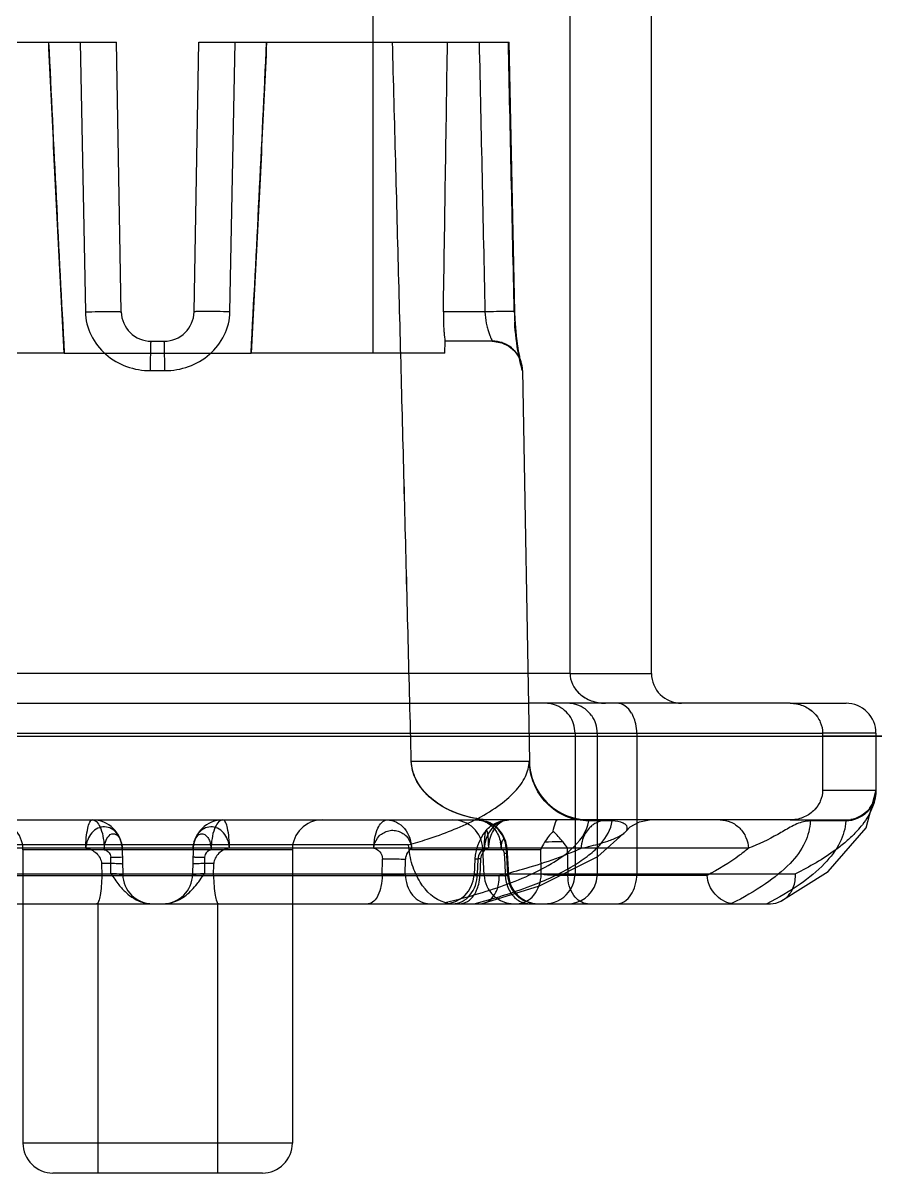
# Model space of a CAD drawing. Header units: millimetres. Extents: x 25970 to 27273, y -22508 to -21586.
# Drawn here: x 26597.31 to 26611.85, y -22226.59 to -22206.98 of the extents above; entities that cross this region are included whole.
import ezdxf

# ---------------------------------------------------------------- set-up
doc = ezdxf.new("R2010")
doc.units = ezdxf.units.MM
doc.header["$LTSCALE"] = 8
doc.layers.add('Cav-cor', color=30, linetype='Continuous')
doc.layers.add('dim', color=3, linetype='Continuous', lineweight=15)

# ---------------------------------------------------------------- blocks, each defined once
blk = doc.blocks.new('20160901.193409')
at = {"layer": 'Cav-cor', "color": 241}
for p, q in [((-26.423, 4.029), (-26.423, 16.338)), ((-26.423, 4.029), (-26.423, 16.338)), ((-29.778, 14.79), (-29.778, 16.247)), ((-25.035, 4.029), (-25.035, 16.245)), ((-37.452, 14.79), (-35.307, 14.79)), ((-37.452, 14.79), (-35.307, 14.79)), ((-35.307, 14.79), (-34.151, 14.79)), ((-34.771, 14.79), (-34.682, 10.191)), ((-34.071, 10.191), (-34.151, 14.79)), ((-32.829, 10.191), (-32.749, 14.79)), ((-32.749, 14.79), (-31.593, 14.79)), ((-32.218, 10.191), (-32.129, 14.79)), ((-31.593, 14.79), (-29.448, 14.79)), ((-31.593, 14.79), (-27.462, 14.79)), ((-29.778, 9.486), (-29.778, 14.79)), ((-27.363, 10.193), (-27.462, 14.79)), ((-27.873, 10.191), (-28.581, 10.191)), ((-27.373, 10.191), (-27.363, 10.193)), ((-27.359, 10.085), (-27.36, 10.102)), ((-27.352, 9.951), (-27.359, 10.085)), ((-33.561, 9.69), (-33.339, 9.69)), ((-28.554, 9.486), (-28.55, 9.69)), ((-27.742, 9.69), (-28.552, 9.69)), ((-35.042, 9.486), (-38.346, 9.486)), ((-35.042, 9.486), (-31.858, 9.486)), ((-35.042, 9.486), (-31.858, 9.486)), ((-28.554, 9.486), (-31.858, 9.486)), ((-27.281, 9.431), (-27.296, 9.51)), ((-27.271, 9.383), (-27.283, 9.442)), ((-27.264, 9.352), (-27.273, 9.39)), ((-27.261, 9.342), (-27.265, 9.355)), ((-27.262, 9.346), (-27.261, 9.342)), ((-27.262, 9.343), (-27.261, 9.342)), ((-33.571, 9.189), (-33.329, 9.189)), ((-27.232, 9.189), (-27.233, 9.189)), ((-27.232, 9.189), (-27.116, 2.532)), ((-27.142, 4.029), (-39.758, 4.029)), ((-26.423, 4.029), (-27.142, 4.029)), ((-26.423, 4.029), (-25.035, 4.029)), ((-39.767, 3.519), (-27.133, 3.519)), ((-22.672, 3.519), (-27.133, 3.519)), ((-22.672, 3.519), (-25.82, 3.519)), ((-22.672, 3.519), (-21.72, 3.519)), ((-39.777, 2.958), (-27.123, 2.958)), ((-39.776, 3.009), (-27.124, 3.009)), ((-27.124, 3.009), (-22.119, 3.009)), ((-27.123, 2.958), (-4.07, 2.958)), ((-26.337, 3.009), (-26.337, 1.53)), ((-25.958, 3.009), (-25.958, 1.53)), ((-25.286, 3.009), (-25.286, 1.53)), ((-22.119, 3.009), (-22.119, 2.958)), ((-22.119, 3.009), (-22.119, 2.04)), ((-21.21, 3.009), (-22.119, 3.009)), ((-4.07, 2.958), (-22.119, 2.958)), ((-22.119, 2.958), (-22.119, 2.04)), ((-22.119, 2.958), (-4.07, 2.958)), ((-21.21, 3.009), (-21.21, 2.04)), ((-29.136, 2.532), (-27.116, 2.532)), ((-22.121, 2.04), (-21.21, 2.04)), ((-21.21, 2.04), (-21.211, 2.022)), ((-38.889, 1.53), (-28.011, 1.53)), ((-27.737, 1.53), (-27.765, 1.53)), ((-22.672, 1.53), (-27.737, 1.53)), ((-22.672, 1.53), (-27.737, 1.53)), ((-26.337, 1.53), (-26.337, 0.612)), ((-25.703, 1.513), (-26.103, 1.513)), ((-25.958, 1.53), (-25.958, 0.612)), ((-25.703, 1.53), (-25.703, 1.513)), ((-25.286, 1.53), (-25.286, 0.612)), ((-22.672, 1.53), (-21.72, 1.53)), ((-22.331, 1.53), (-22.331, 1.513)), ((-21.722, 1.513), (-22.331, 1.513)), ((-27.852, 1.351), (-27.852, 1.352)), ((-25.469, 1.336), (-25.468, 1.337)), ((-23.383, 1.047), (-43.517, 1.047)), ((-29.176, 1.104), (-37.725, 1.104)), ((-35.745, 1.02), (-35.745, -3.978)), ((-31.155, 1.02), (-35.745, 1.02)), ((-34.053, 1.029), (-34.046, 0.603)), ((-32.847, 1.029), (-32.854, 0.603)), ((-31.155, 1.02), (-31.155, -3.978)), ((-29.122, 1.029), (-26.922, 1.029)), ((-27.887, 0.585), (-27.911, 1.047)), ((-27.52, 1.158), (-27.52, 1.158)), ((-27.511, 1.047), (-27.505, 1.047)), ((-27.511, 1.047), (-27.488, 0.585)), ((-26.915, 0.603), (-26.922, 1.029)), ((-26.471, 1.047), (-26.458, 0.585)), ((-34.407, 0.785), (-34.403, 0.585)), ((-34.246, 0.612), (-34.25, 0.895)), ((-32.692, 0.895), (-32.65, 0.895)), ((-32.65, 0.895), (-32.654, 0.612)), ((-32.497, 0.585), (-32.493, 0.785)), ((-29.624, 0.585), (-29.62, 0.87)), ((-29.23, 0.603), (-29.226, 0.859)), ((-28.047, 0.869), (-28.059, 0.59)), ((-28.041, 0.93), (-28.047, 0.867)), ((-27.992, 0.859), (-28.003, 0.603)), ((-27.947, 0.87), (-27.959, 0.585)), ((-27.545, 0.959), (-27.536, 0.781)), ((-27.493, 0.97), (-27.474, 0.585)), ((-27.49, 0.968), (-27.49, 0.969)), ((-27.471, 0.587), (-27.49, 0.968)), ((-44.318, 0.612), (-22.582, 0.612)), ((-26.915, 0.603), (-29.23, 0.603)), ((-27.536, 0.781), (-27.528, 0.603)), ((-39.412, 0.585), (-27.488, 0.585)), ((-27.488, 0.585), (-27.474, 0.585)), ((-27.474, 0.585), (-27.471, 0.587)), ((-24.089, 0.585), (-26.458, 0.585)), ((-43.893, 0.102), (-23.007, 0.102)), ((-34.47, 0.102), (-34.47, -4.488)), ((-32.43, 0.102), (-32.43, -4.488)), ((-27.958, 0.102), (-27.895, 0.11)), ((-31.155, -3.978), (-35.745, -3.978)), ((-31.665, -4.488), (-35.235, -4.488))]:
    blk.add_line(p, q, dxfattribs=at)
for points in [[(-27.349, 9.918), (-27.359, 10.064), (-27.363, 10.193)], [(-27.294, 9.496), (-27.311, 9.595), (-27.325, 9.697), (-27.339, 9.816), (-27.352, 9.951)], [(-27.308, 9.576), (-27.322, 9.673), (-27.336, 9.787), (-27.349, 9.918)], [(-27.743, 9.69), (-27.594, 9.668), (-27.472, 9.612), (-27.374, 9.532), (-27.305, 9.439), (-27.269, 9.365), (-27.262, 9.346)], [(-27.743, 9.69), (-27.587, 9.665), (-27.464, 9.607), (-27.367, 9.524), (-27.299, 9.43), (-27.267, 9.359), (-27.262, 9.343)], [(-22.829, 0.144), (-22.023, 0.65), (-21.377, 1.394), (-21.211, 2.022)], [(-25.468, 1.337), (-25.396, 1.411), (-25.242, 1.5), (-25.069, 1.53)], [(-27.939, 1.224), (-27.973, 1.158), (-28.001, 1.088)], [(-27.853, 1.351), (-27.901, 1.287), (-27.939, 1.224)], [(-27.895, 0.11), (-26.943, 0.409), (-25.948, 0.905), (-25.469, 1.336)], [(-28.001, 1.088), (-28.025, 1.012), (-28.041, 0.93)], [(-27.49, 0.969), (-27.496, 1.041), (-27.513, 1.132), (-27.521, 1.16)]]:
    blk.add_lwpolyline(points, dxfattribs=at)
for centre, radius, start, end in [((746.791, 51.256), 782.948, 182.669525, 183.058155), ((-813.691, 51.256), 782.948, 356.941845, 357.330475), ((-33.561, 10.2), 0.51, 181, 270), ((-33.339, 10.2), 0.51, 270, 359), ((-22.747, 10.292), 4.627, 181.2454, 183.4517), ((-27.744, 9.177), 0.513, 72.2598, 89.9369), ((-27.743, 9.18), 0.51, 1.0007, 89.9885), ((-27.742, 9.18), 0.51, 18.8048, 90.0016), ((-27.743, 9.181), 0.509, 63.4031, 72.2018), ((-27.744, 9.18), 0.511, 58.0871, 63.4046), ((-27.744, 9.18), 0.511, 27.1302, 32.9114), ((-27.743, 9.18), 0.51, 19.3806, 27.1315), ((-27.747, 9.179), 0.514, 1.065, 19.3179), ((-27.742, 9.18), 0.51, 1, 18.8048), ((-24.525, 4.029), 0.51, 180, 270), ((-26.846, 3.009), 0.51, 71.9998, 89.9326), ((-26.466, 3.009), 0.51, 71.9996, 89.9326), ((-25.825, 3.079), 0.527, 25.8265, 30.8912), ((-21.72, 3.009), 0.51, 0, 90.0001), ((-26.85, 3.008), 0.513, 17.9699, 35.8535), ((-26.853, 3.008), 0.515, 0.0629, 17.8698), ((-26.47, 3.008), 0.513, 17.9698, 35.8533), ((-26.473, 3.008), 0.515, 0.0629, 17.8696), ((-26.091, 2.554), 1.027, 181.2022, 215.1379), ((-26.096, 2.55), 1.02, 181, 215.1346), ((-26.097, 2.549), 1.019, 215.1209, 270.0066), ((-21.72, 2.04), 0.51, 321.5363, 0), ((-21.72, 2.04), 0.51, 314.4572, 321.3752), ((-36.255, 1.02), 0.51, 0, 90), ((-34.563, 1.02), 0.51, 1, 90), ((-32.337, 1.02), 0.51, 90, 179), ((-30.645, 1.02), 0.51, 90, 180), ((-28.014, 1.009), 0.521, 67.4753, 74.743), ((-28.009, 1.021), 0.509, 60.5748, 67.4824), ((-21.72, 2.041), 0.511, 270.0087, 279.5418), ((-22.761, 2.466), 1.665, 317.9979, 322.376), ((-25.975, 0.596), 1.043, 134.7357, 148.0076), ((-27.778, 0.218), 1.548, 37.3222, 46.3272), ((-25.662, 1.02), 0.574, 161.9984, 177.3739), ((-28.211, 1.02), 0.618, 0.8219, 12.0044), ((-27.991, -2.092), 2.962, 89.143, 89.8664), ((-34.856, -18.012), 18.634, 87.9189, 88.1232), ((-33.536, 0.612), 0.51, 181, 270.0016), ((-33.364, 0.612), 0.51, 270, 359), ((-28.569, 0.612), 0.51, 270.1024, 357.5186), ((-26.853, 0.613), 0.515, 342.1302, 359.9371), ((-26.473, 0.613), 0.515, 342.1305, 359.9371), ((-26.962, 0.612), 0.51, 182.7833, 269.8012), ((-26.847, 0.611), 0.509, 288.1205, 342.098), ((-26.466, 0.61), 0.508, 270.0644, 342.1437), ((-26.846, 0.612), 0.51, 270.0674, 288.0002), ((-35.235, -3.978), 0.51, 180, 270.0001), ((-31.665, -3.978), 0.51, 269.9999, 0)]:
    blk.add_arc(centre, radius, start, end, dxfattribs=at)
for points in [[(-35.042, 9.486), (-35.073, 10.07), (-35.134, 11.241), (-35.223, 13.009), (-35.279, 14.195), (-35.307, 14.79)], [(-31.593, 14.79), (-31.621, 14.195), (-31.677, 13.009), (-31.766, 11.241), (-31.827, 10.07), (-31.858, 9.486)], [(-29.128, 2.532), (-29.163, 3.904), (-29.233, 6.641), (-29.34, 10.727), (-29.412, 13.438), (-29.448, 14.79)], [(-28.581, 10.191), (-28.558, 11.724), (-28.534, 13.257), (-28.511, 14.79)], [(-27.972, 14.79), (-27.939, 13.257), (-27.906, 11.724), (-27.873, 10.191)], [(-27.373, 10.191), (-27.407, 11.724), (-27.44, 13.257), (-27.474, 14.79)], [(-27.373, 10.191), (-27.372, 10.132), (-27.37, 10.072), (-27.366, 10.013)], [(-27.315, 9.457), (-27.355, 9.519), (-27.411, 9.574), (-27.474, 9.613)], [(-26.423, 4.029), (-26.423, 3.964), (-26.396, 3.842), (-26.272, 3.672), (-26.067, 3.55), (-25.908, 3.519), (-25.82, 3.519)], [(-26.434, 3.309), (-26.496, 3.394), (-26.589, 3.462), (-26.688, 3.494)], [(-26.055, 3.309), (-26.116, 3.394), (-26.209, 3.462), (-26.309, 3.494)], [(-22.672, 3.519), (-22.594, 3.519), (-22.451, 3.491), (-22.263, 3.373), (-22.146, 3.2), (-22.119, 3.076), (-22.119, 3.009)], [(-25.286, 3.009), (-25.286, 3.062), (-25.291, 3.115), (-25.303, 3.167)], [(-27.737, 1.53), (-27.892, 1.53), (-28.183, 1.571), (-28.573, 1.728), (-28.868, 1.946), (-29.071, 2.22), (-29.125, 2.424), (-29.128, 2.532)], [(-22.119, 2.04), (-22.119, 1.973), (-22.146, 1.849), (-22.263, 1.676), (-22.452, 1.558), (-22.594, 1.53), (-22.672, 1.53)], [(-21.21, 2.04), (-21.212, 1.979), (-21.22, 1.918), (-21.235, 1.858)], [(-21.363, 1.676), (-21.436, 1.605), (-21.535, 1.554), (-21.636, 1.537)], [(-27.877, 1.512), (-27.92, 1.524), (-27.966, 1.53), (-28.011, 1.53)], [(-28.011, 1.53), (-27.958, 1.53), (-27.903, 1.517), (-27.856, 1.493)], [(-27.856, 1.493), (-27.82, 1.476), (-27.787, 1.453), (-27.758, 1.426)], [(-27.853, 1.351), (-27.808, 1.403), (-27.752, 1.447), (-27.691, 1.477)], [(-27.575, 1.285), (-27.62, 1.358), (-27.685, 1.422), (-27.759, 1.464)], [(-27.691, 1.477), (-27.621, 1.511), (-27.542, 1.53), (-27.465, 1.53)], [(-29.216, 1.257), (-29.158, 1.198), (-29.125, 1.111), (-29.122, 1.029)], [(-27.793, 1.198), (-27.806, 1.149), (-27.813, 1.098), (-27.815, 1.047)], [(-27.52, 1.157), (-27.533, 1.202), (-27.551, 1.245), (-27.575, 1.285)], [(-27.531, 1.188), (-27.526, 1.179), (-27.523, 1.168), (-27.52, 1.158)], [(-25.479, 1.325), (-25.475, 1.329), (-25.472, 1.332), (-25.469, 1.336)], [(-34.066, 1.133), (-34.058, 1.099), (-34.054, 1.064), (-34.053, 1.029)], [(-32.553, 1.125), (-32.545, 1.09), (-32.541, 1.055), (-32.539, 1.02)], [(-27.887, 1.007), (-27.91, 0.983), (-27.927, 0.952), (-27.937, 0.92)], [(-27.562, 1.008), (-27.552, 0.994), (-27.546, 0.976), (-27.545, 0.959)], [(-26.859, 1.149), (-26.883, 1.11), (-26.905, 1.07), (-26.922, 1.029)], [(-26.547, 1.156), (-26.52, 1.121), (-26.494, 1.084), (-26.471, 1.047)], [(-27.937, 0.92), (-27.943, 0.904), (-27.946, 0.887), (-27.947, 0.87)], [(-34.246, 0.612), (-34.203, 0.549), (-34.159, 0.486), (-34.112, 0.426)], [(-32.725, 0.51), (-32.701, 0.544), (-32.677, 0.578), (-32.654, 0.612)], [(-34.112, 0.426), (-34.074, 0.379), (-34.034, 0.334), (-33.989, 0.292)], [(-32.778, 0.439), (-32.76, 0.462), (-32.742, 0.486), (-32.725, 0.51)], [(-28.002, 0.585), (-27.987, 0.585), (-27.973, 0.585), (-27.959, 0.585)], [(-27.98, 0.434), (-27.968, 0.484), (-27.961, 0.534), (-27.959, 0.585)], [(-27.641, 0.435), (-27.632, 0.484), (-27.628, 0.535), (-27.629, 0.585)], [(-33.989, 0.292), (-33.906, 0.215), (-33.805, 0.151), (-33.695, 0.122)], [(-33.695, 0.122), (-33.648, 0.109), (-33.598, 0.102), (-33.549, 0.102)], [(-33.351, 0.102), (-33.301, 0.102), (-33.252, 0.109), (-33.204, 0.122)], [(-27.238, 0.126), (-27.197, 0.111), (-27.153, 0.102), (-27.11, 0.102)], [(-23.669, 0.106), (-23.648, 0.103), (-23.627, 0.102), (-23.606, 0.102)], [(-23.008, 0.102), (-22.947, 0.102), (-22.884, 0.117), (-22.829, 0.144)]]:
    blk.add_open_spline(points, degree=3, dxfattribs=at)
for points, knots in [([(-35.042, 9.486), (-35.073, 10.071), (-35.135, 11.246), (-35.223, 13.014), (-35.279, 14.197), (-35.307, 14.79)], [0, 0, 0, 0, 0.331226, 0.664576, 1, 1, 1, 1]), ([(-31.593, 14.79), (-31.621, 14.197), (-31.677, 13.014), (-31.765, 11.246), (-31.827, 10.072), (-31.858, 9.486)], [0, 0, 0, 0, 0.335418, 0.668767, 1, 1, 1, 1]), ([(-29.128, 2.532), (-29.163, 3.901), (-29.233, 6.631), (-29.34, 10.717), (-29.412, 13.435), (-29.448, 14.79)], [0, 0, 0, 0, 0.334938, 0.668276, 1, 1, 1, 1]), ([(-34.682, 10.191), (-34.607, 10.193), (-34.498, 10.195), (-34.356, 10.196), (-34.263, 10.196), (-34.186, 10.196), (-34.132, 10.195), (-34.101, 10.194), (-34.084, 10.194), (-34.077, 10.192), (-34.071, 10.192), (-34.071, 10.191)], [0, 0, 0, 0, 0.366055, 0.538799, 0.693323, 0.8222, 0.919024, 0.953914, 0.979146, 0.994512, 1, 1, 1, 1]), ([(-32.218, 10.191), (-32.293, 10.193), (-32.402, 10.195), (-32.544, 10.196), (-32.637, 10.196), (-32.714, 10.196), (-32.768, 10.195), (-32.799, 10.194), (-32.816, 10.194), (-32.823, 10.192), (-32.829, 10.192), (-32.829, 10.191)], [0, 0, 0, 0, 0.366055, 0.538799, 0.693323, 0.8222, 0.919024, 0.953914, 0.979146, 0.994512, 1, 1, 1, 1]), ([(-27.363, 10.193), (-27.363, 10.194), (-27.368, 10.194), (-27.374, 10.195), (-27.387, 10.195), (-27.412, 10.196), (-27.455, 10.196), (-27.517, 10.196), (-27.594, 10.196), (-27.714, 10.194), (-27.808, 10.192), (-27.873, 10.191)], [0, 0, 0, 0, 0.005071, 0.019546, 0.04347, 0.076563, 0.168997, 0.293328, 0.444709, 0.617499, 1, 1, 1, 1]), ([(-27.363, 10.193), (-27.363, 10.194), (-27.368, 10.194), (-27.374, 10.195), (-27.387, 10.195), (-27.412, 10.196), (-27.455, 10.196), (-27.517, 10.196), (-27.594, 10.196), (-27.714, 10.194), (-27.808, 10.192), (-27.873, 10.191)], [0, 0, 0, 0, 0.005073, 0.01955, 0.043476, 0.07657, 0.169006, 0.293337, 0.444716, 0.617504, 1, 1, 1, 1]), ([(-34.682, 10.191), (-34.679, 10.054), (-34.611, 9.778), (-34.35, 9.447), (-33.986, 9.236), (-33.709, 9.189), (-33.571, 9.189)], [0, 0, 0, 0, 0.249892, 0.499111, 0.748905, 1, 1, 1, 1]), ([(-33.329, 9.189), (-33.191, 9.189), (-32.914, 9.236), (-32.55, 9.447), (-32.289, 9.778), (-32.221, 10.054), (-32.218, 10.191)], [0, 0, 0, 0, 0.251093, 0.500907, 0.750138, 1, 1, 1, 1]), ([(-28.581, 10.191), (-28.582, 10.127), (-28.581, 10.034), (-28.576, 9.915), (-28.571, 9.841), (-28.565, 9.779), (-28.561, 9.738), (-28.557, 9.713), (-28.555, 9.701), (-28.553, 9.695), (-28.553, 9.69), (-28.552, 9.69)], [0, 0, 0, 0, 0.382999, 0.555419, 0.706374, 0.830362, 0.922667, 0.955819, 0.97982, 0.994522, 1, 1, 1, 1]), ([(-27.873, 10.191), (-27.87, 10.126), (-27.859, 10.032), (-27.832, 9.914), (-27.809, 9.84), (-27.787, 9.78), (-27.769, 9.732), (-27.754, 9.709), (-27.747, 9.69), (-27.743, 9.69)], [0, 0, 0, 0, 0.373773, 0.54305, 0.69297, 0.818453, 0.914463, 0.976148, 1, 1, 1, 1]), ([(-27.273, 9.332), (-27.282, 9.373), (-27.327, 9.598), (-27.355, 9.826), (-27.366, 10.013)], [0, 0, 0, 0, 0.184448, 1, 1, 1, 1]), ([(-33.571, 9.189), (-33.571, 9.253), (-33.57, 9.346), (-33.569, 9.464), (-33.568, 9.539), (-33.566, 9.6), (-33.565, 9.642), (-33.564, 9.667), (-33.563, 9.679), (-33.562, 9.685), (-33.562, 9.69), (-33.561, 9.69)], [0, 0, 0, 0, 0.383754, 0.556484, 0.707631, 0.831606, 0.923651, 0.956603, 0.980376, 0.994827, 1, 1, 1, 1]), ([(-33.329, 9.189), (-33.329, 9.253), (-33.33, 9.346), (-33.331, 9.464), (-33.332, 9.539), (-33.334, 9.6), (-33.335, 9.642), (-33.336, 9.667), (-33.337, 9.679), (-33.338, 9.685), (-33.338, 9.69), (-33.339, 9.69)], [0, 0, 0, 0, 0.383754, 0.556484, 0.707631, 0.831605, 0.923651, 0.956603, 0.980375, 0.994827, 1, 1, 1, 1]), ([(-27.273, 9.332), (-27.27, 9.321), (-27.265, 9.297), (-27.257, 9.262), (-27.249, 9.232), (-27.242, 9.209), (-27.237, 9.198), (-27.235, 9.189), (-27.233, 9.189)], [0, 0, 0, 0, 0.224624, 0.49789, 0.712913, 0.868509, 0.963979, 1, 1, 1, 1]), ([(-27.233, 9.189), (-27.237, 9.189), (-27.239, 9.207), (-27.249, 9.228), (-27.26, 9.276), (-27.268, 9.311), (-27.273, 9.332)], [0, 0, 0, 0, 0.068863, 0.25953, 0.571064, 1, 1, 1, 1]), ([(-26.423, 4.029), (-26.423, 3.966), (-26.393, 3.833), (-26.262, 3.664), (-26.061, 3.547), (-25.902, 3.519), (-25.82, 3.519)], [0, 0, 0, 0, 0.217422, 0.453897, 0.717719, 1, 1, 1, 1]), ([(-25.373, 3.35), (-25.402, 3.398), (-25.472, 3.482), (-25.578, 3.519), (-25.626, 3.519)], [0, 0, 0, 0, 0.538204, 1, 1, 1, 1]), ([(-22.672, 3.519), (-22.599, 3.519), (-22.453, 3.492), (-22.268, 3.377), (-22.147, 3.207), (-22.119, 3.073), (-22.119, 3.009)], [0, 0, 0, 0, 0.265635, 0.52352, 0.767462, 1, 1, 1, 1]), ([(-25.303, 3.167), (-25.305, 3.179), (-25.317, 3.228), (-25.335, 3.275), (-25.351, 3.309)], [0, 0, 0, 0, 0.257485, 1, 1, 1, 1]), ([(-27.737, 1.53), (-27.893, 1.53), (-28.206, 1.573), (-28.64, 1.759), (-29.002, 2.068), (-29.124, 2.378), (-29.128, 2.532)], [0, 0, 0, 0, 0.250662, 0.501178, 0.751286, 1, 1, 1, 1]), ([(-27.737, 1.53), (-27.884, 1.53), (-28.169, 1.567), (-28.552, 1.717), (-28.856, 1.935), (-29.067, 2.209), (-29.125, 2.427), (-29.128, 2.532)], [0, 0, 0, 0, 0.2362, 0.455771, 0.651896, 0.830807, 1, 1, 1, 1]), ([(-28.047, 1.53), (-27.91, 1.599), (-27.667, 1.74), (-27.369, 1.987), (-27.174, 2.248), (-27.121, 2.442), (-27.117, 2.532)], [0, 0, 0, 0, 0.322652, 0.590038, 0.810105, 1, 1, 1, 1]), ([(-26.103, 1.513), (-26.235, 1.513), (-26.502, 1.566), (-26.837, 1.796), (-27.06, 2.134), (-27.115, 2.4), (-27.117, 2.532)], [0, 0, 0, 0, 0.249967, 0.499993, 0.750042, 1, 1, 1, 1]), ([(-22.119, 2.04), (-22.119, 1.976), (-22.147, 1.842), (-22.268, 1.672), (-22.453, 1.557), (-22.599, 1.53), (-22.672, 1.53)], [0, 0, 0, 0, 0.232557, 0.476779, 0.734562, 1, 1, 1, 1]), ([(-21.211, 2.022), (-21.215, 1.892), (-21.324, 1.626), (-21.592, 1.513), (-21.722, 1.513)], [0, 0, 0, 0, 0.500973, 1, 1, 1, 1]), ([(-21.21, 2.04), (-21.21, 1.955), (-21.24, 1.839), (-21.304, 1.744), (-21.322, 1.722)], [0, 0, 0, 0, 0.74717, 1, 1, 1, 1]), ([(-21.235, 1.858), (-21.243, 1.823), (-21.29, 1.677), (-21.37, 1.542), (-21.442, 1.449)], [0, 0, 0, 0, 0.233987, 1, 1, 1, 1]), ([(-34.675, 1.047), (-34.675, 1.109), (-34.67, 1.223), (-34.645, 1.377), (-34.621, 1.475), (-34.582, 1.53), (-34.563, 1.53)], [0, 0, 0, 0, 0.366619, 0.676811, 0.891786, 1, 1, 1, 1]), ([(-34.053, 1.029), (-34.055, 1.123), (-34.097, 1.267), (-34.232, 1.388), (-34.353, 1.422), (-34.476, 1.394), (-34.58, 1.313), (-34.65, 1.191), (-34.672, 1.096), (-34.675, 1.047)], [0, 0, 0, 0, 0.267049, 0.386588, 0.497874, 0.609283, 0.729527, 0.860624, 1, 1, 1, 1]), ([(-34.563, 1.53), (-34.494, 1.53), (-34.411, 1.385), (-34.371, 1.211), (-34.361, 1.085), (-34.361, 1.02)], [0, 0, 0, 0, 0.360526, 0.658773, 1, 1, 1, 1]), ([(-32.225, 1.047), (-32.228, 1.096), (-32.25, 1.191), (-32.32, 1.313), (-32.424, 1.394), (-32.547, 1.422), (-32.668, 1.388), (-32.803, 1.267), (-32.845, 1.123), (-32.847, 1.029)], [0, 0, 0, 0, 0.139376, 0.270473, 0.390717, 0.502126, 0.613412, 0.732951, 1, 1, 1, 1]), ([(-32.337, 1.53), (-32.406, 1.53), (-32.489, 1.385), (-32.529, 1.211), (-32.539, 1.085), (-32.539, 1.02)], [0, 0, 0, 0, 0.360531, 0.658776, 1, 1, 1, 1]), ([(-32.225, 1.047), (-32.225, 1.109), (-32.23, 1.223), (-32.255, 1.377), (-32.279, 1.475), (-32.318, 1.53), (-32.337, 1.53)], [0, 0, 0, 0, 0.366619, 0.676811, 0.891786, 1, 1, 1, 1]), ([(-29.768, 1.047), (-29.766, 1.109), (-29.752, 1.229), (-29.705, 1.402), (-29.61, 1.53), (-29.539, 1.53)], [0, 0, 0, 0, 0.333907, 0.625688, 1, 1, 1, 1]), ([(-29.539, 1.53), (-29.485, 1.53), (-29.372, 1.502), (-29.185, 1.347), (-29.123, 1.154), (-29.122, 1.029)], [0, 0, 0, 0, 0.228631, 0.471379, 1, 1, 1, 1]), ([(-29.176, 1.104), (-29.069, 1.135), (-28.684, 1.252), (-28.307, 1.398), (-28.047, 1.53)], [0, 0, 0, 0, 0.276323, 1, 1, 1, 1]), ([(-27.911, 1.047), (-27.917, 1.172), (-28.031, 1.428), (-28.292, 1.53), (-28.418, 1.53)], [0, 0, 0, 0, 0.500655, 1, 1, 1, 1]), ([(-28.058, 0.102), (-27.731, 0.187), (-27.152, 0.363), (-26.498, 0.655), (-26.108, 0.918), (-25.853, 1.15), (-25.725, 1.369), (-25.703, 1.513)], [0, 0, 0, 0, 0.354446, 0.636489, 0.750293, 0.847085, 1, 1, 1, 1]), ([(-27.511, 1.047), (-27.518, 1.172), (-27.632, 1.428), (-27.893, 1.53), (-28.019, 1.53)], [0, 0, 0, 0, 0.500655, 1, 1, 1, 1]), ([(-27.505, 1.047), (-27.511, 1.173), (-27.625, 1.428), (-27.886, 1.53), (-28.011, 1.53)], [0, 0, 0, 0, 0.501031, 1, 1, 1, 1]), ([(-27.465, 1.53), (-27.519, 1.53), (-27.632, 1.502), (-27.819, 1.347), (-27.881, 1.154), (-27.883, 1.029)], [0, 0, 0, 0, 0.228631, 0.471379, 1, 1, 1, 1]), ([(-27.465, 1.53), (-27.501, 1.53), (-27.576, 1.512), (-27.711, 1.411), (-27.77, 1.286), (-27.793, 1.198)], [0, 0, 0, 0, 0.215759, 0.450793, 1, 1, 1, 1]), ([(-27.758, 1.426), (-27.739, 1.408), (-27.668, 1.329), (-27.623, 1.228), (-27.607, 1.149)], [0, 0, 0, 0, 0.240569, 1, 1, 1, 1]), ([(-27.179, 0.563), (-27.029, 0.628), (-26.76, 0.762), (-26.357, 1.036), (-26.131, 1.321), (-26.103, 1.513)], [0, 0, 0, 0, 0.332912, 0.606118, 1, 1, 1, 1]), ([(-26.709, 1.337), (-26.701, 1.387), (-26.688, 1.451), (-26.66, 1.515), (-26.643, 1.53), (-26.636, 1.53)], [0, 0, 0, 0, 0.71632, 0.899438, 1, 1, 1, 1]), ([(-26.044, 1.439), (-26.063, 1.424), (-26.135, 1.357), (-26.185, 1.268), (-26.208, 1.198)], [0, 0, 0, 0, 0.244409, 1, 1, 1, 1]), ([(-26.096, 1.53), (-26.098, 1.53), (-26.101, 1.522), (-26.102, 1.517), (-26.103, 1.513)], [0, 0, 0, 0, 0.285259, 1, 1, 1, 1]), ([(-25.788, 1.53), (-25.856, 1.53), (-25.949, 1.505), (-26.025, 1.453), (-26.044, 1.439)], [0, 0, 0, 0, 0.743118, 1, 1, 1, 1]), ([(-25.468, 1.337), (-25.458, 1.35), (-25.44, 1.381), (-25.457, 1.441), (-25.549, 1.5), (-25.639, 1.513), (-25.703, 1.513)], [0, 0, 0, 0, 0.139031, 0.269372, 0.471015, 1, 1, 1, 1]), ([(-23.864, 1.53), (-23.803, 1.53), (-23.679, 1.505), (-23.523, 1.397), (-23.415, 1.237), (-23.386, 1.111), (-23.383, 1.047)], [0, 0, 0, 0, 0.24359, 0.490849, 0.74341, 1, 1, 1, 1]), ([(-22.331, 1.513), (-22.333, 1.388), (-22.405, 1.115), (-22.685, 0.749), (-23.117, 0.403), (-23.47, 0.204), (-23.669, 0.106)], [0, 0, 0, 0, 0.185196, 0.402611, 0.671449, 1, 1, 1, 1]), ([(-22.331, 1.513), (-22.408, 1.512), (-22.529, 1.482), (-22.706, 1.388), (-22.97, 1.228), (-23.211, 1.115), (-23.383, 1.047)], [0, 0, 0, 0, 0.199822, 0.312912, 0.520751, 1, 1, 1, 1]), ([(-21.722, 1.513), (-21.73, 1.386), (-21.812, 1.115), (-22.095, 0.75), (-22.524, 0.402), (-22.873, 0.202), (-23.069, 0.102)], [0, 0, 0, 0, 0.187154, 0.406421, 0.67475, 1, 1, 1, 1]), ([(-21.72, 1.53), (-21.722, 1.53), (-21.72, 1.521), (-21.721, 1.517), (-21.722, 1.513)], [0, 0, 0, 0, 0.253378, 1, 1, 1, 1]), ([(-34.361, 1.02), (-34.36, 1.055), (-34.35, 1.157), (-34.281, 1.294), (-34.207, 1.296)], [0, 0, 0, 0, 0.322861, 1, 1, 1, 1]), ([(-34.207, 1.296), (-34.176, 1.297), (-34.103, 1.249), (-34.077, 1.176), (-34.066, 1.133)], [0, 0, 0, 0, 0.418027, 1, 1, 1, 1]), ([(-32.826, 1.16), (-32.809, 1.215), (-32.763, 1.291), (-32.678, 1.298), (-32.629, 1.273), (-32.6, 1.24), (-32.585, 1.214)], [0, 0, 0, 0, 0.518672, 0.62392, 0.733256, 1, 1, 1, 1]), ([(-32.585, 1.214), (-32.582, 1.208), (-32.568, 1.179), (-32.558, 1.148), (-32.553, 1.125)], [0, 0, 0, 0, 0.233893, 1, 1, 1, 1]), ([(-29.768, 1.047), (-29.763, 1.109), (-29.729, 1.202), (-29.641, 1.292), (-29.558, 1.335), (-29.468, 1.359), (-29.375, 1.349), (-29.289, 1.314), (-29.238, 1.278), (-29.216, 1.257)], [0, 0, 0, 0, 0.25236, 0.377685, 0.503025, 0.626989, 0.750303, 0.875812, 1, 1, 1, 1]), ([(-27.883, 1.029), (-27.883, 1.067), (-27.882, 1.139), (-27.874, 1.235), (-27.869, 1.304), (-27.861, 1.341), (-27.853, 1.351)], [0, 0, 0, 0, 0.354843, 0.664829, 0.879041, 1, 1, 1, 1]), ([(-27.852, 1.352), (-27.843, 1.363), (-27.819, 1.243), (-27.82, 1.216), (-27.818, 1.168)], [0, 0, 0, 0, 0.230737, 1, 1, 1, 1]), ([(-27.593, 1.029), (-27.591, 1.057), (-27.592, 1.108), (-27.58, 1.166), (-27.566, 1.195), (-27.555, 1.209), (-27.539, 1.203), (-27.534, 1.194), (-27.531, 1.188)], [0, 0, 0, 0, 0.396807, 0.699993, 0.797901, 0.860792, 0.913224, 1, 1, 1, 1]), ([(-25.781, 1.17), (-25.717, 1.192), (-25.612, 1.233), (-25.511, 1.291), (-25.479, 1.325)], [0, 0, 0, 0, 0.591451, 1, 1, 1, 1]), ([(-21.523, 1.351), (-21.538, 1.335), (-21.6, 1.268), (-21.667, 1.206), (-21.719, 1.161)], [0, 0, 0, 0, 0.239397, 1, 1, 1, 1]), ([(-34.675, 1.047), (-34.609, 1.043), (-34.482, 0.978), (-34.408, 0.85), (-34.407, 0.785)], [0, 0, 0, 0, 0.502626, 1, 1, 1, 1]), ([(-34.361, 1.02), (-34.318, 1.019), (-34.264, 0.967), (-34.25, 0.91), (-34.25, 0.895)], [0, 0, 0, 0, 0.738129, 1, 1, 1, 1]), ([(-32.847, 1.029), (-32.846, 1.063), (-32.841, 1.107), (-32.829, 1.15), (-32.826, 1.16)], [0, 0, 0, 0, 0.760511, 1, 1, 1, 1]), ([(-32.539, 1.02), (-32.582, 1.017), (-32.636, 0.967), (-32.65, 0.91), (-32.65, 0.895)], [0, 0, 0, 0, 0.739828, 1, 1, 1, 1]), ([(-32.225, 1.047), (-32.291, 1.043), (-32.418, 0.978), (-32.492, 0.85), (-32.493, 0.785)], [0, 0, 0, 0, 0.502626, 1, 1, 1, 1]), ([(-29.768, 1.047), (-29.728, 1.044), (-29.652, 0.994), (-29.619, 0.912), (-29.62, 0.87)], [0, 0, 0, 0, 0.482303, 1, 1, 1, 1]), ([(-29.122, 1.029), (-29.151, 1.027), (-29.208, 0.967), (-29.226, 0.899), (-29.226, 0.859)], [0, 0, 0, 0, 0.423537, 1, 1, 1, 1]), ([(-28.557, 0.121), (-28.731, 0.17), (-28.962, 0.396), (-29.124, 0.766), (-29.167, 0.99), (-29.176, 1.104)], [0, 0, 0, 0, 0.446442, 0.716199, 1, 1, 1, 1]), ([(-27.883, 1.029), (-27.913, 1.027), (-27.97, 0.968), (-27.99, 0.899), (-27.992, 0.859)], [0, 0, 0, 0, 0.424932, 1, 1, 1, 1]), ([(-27.815, 1.047), (-27.821, 1.046), (-27.848, 1.04), (-27.872, 1.022), (-27.887, 1.007)], [0, 0, 0, 0, 0.227241, 1, 1, 1, 1]), ([(-27.818, 1.168), (-27.817, 1.158), (-27.816, 1.118), (-27.815, 1.077), (-27.815, 1.047)], [0, 0, 0, 0, 0.240344, 1, 1, 1, 1]), ([(-27.629, 0.585), (-27.496, 0.618), (-27.023, 0.745), (-26.557, 0.902), (-26.236, 1.047)], [0, 0, 0, 0, 0.279749, 1, 1, 1, 1]), ([(-27.593, 1.029), (-27.584, 1.028), (-27.572, 1.021), (-27.564, 1.011), (-27.562, 1.008)], [0, 0, 0, 0, 0.709969, 1, 1, 1, 1]), ([(-27.52, 1.158), (-27.518, 1.15), (-27.509, 1.114), (-27.505, 1.076), (-27.505, 1.047)], [0, 0, 0, 0, 0.215827, 1, 1, 1, 1]), ([(-27.505, 1.047), (-27.499, 1.039), (-27.498, 1.011), (-27.493, 0.986), (-27.493, 0.97)], [0, 0, 0, 0, 0.361464, 1, 1, 1, 1]), ([(-26.547, 1.156), (-26.627, 1.157), (-26.731, 1.155), (-26.836, 1.15), (-26.859, 1.149)], [0, 0, 0, 0, 0.770952, 1, 1, 1, 1]), ([(-26.236, 1.047), (-26.192, 1.056), (-26.039, 1.092), (-25.888, 1.133), (-25.781, 1.17)], [0, 0, 0, 0, 0.281849, 1, 1, 1, 1]), ([(-23.383, 1.047), (-23.432, 1.006), (-23.653, 0.832), (-23.896, 0.687), (-24.089, 0.585)], [0, 0, 0, 0, 0.226224, 1, 1, 1, 1]), ([(-21.719, 1.161), (-21.776, 1.111), (-22.045, 0.9), (-22.344, 0.73), (-22.582, 0.612)], [0, 0, 0, 0, 0.221103, 1, 1, 1, 1]), ([(-34.049, 0.774), (-34.049, 0.777), (-34.063, 0.778), (-34.08, 0.782), (-34.116, 0.783), (-34.161, 0.785), (-34.216, 0.786), (-34.298, 0.787), (-34.363, 0.786), (-34.407, 0.785)], [0, 0, 0, 0, 0.022591, 0.082737, 0.178923, 0.306832, 0.460512, 0.632751, 1, 1, 1, 1]), ([(-34.25, 0.895), (-34.226, 0.895), (-34.161, 0.897), (-34.096, 0.897), (-34.055, 0.899)], [0, 0, 0, 0, 0.365521, 1, 1, 1, 1]), ([(-34.055, 0.899), (-34.054, 0.899), (-34.053, 0.899), (-34.051, 0.899), (-34.051, 0.899)], [0, 0, 0, 0, 0.748386, 1, 1, 1, 1]), ([(-32.493, 0.785), (-32.537, 0.786), (-32.602, 0.787), (-32.684, 0.786), (-32.739, 0.785), (-32.784, 0.783), (-32.82, 0.782), (-32.837, 0.778), (-32.851, 0.777), (-32.851, 0.774)], [0, 0, 0, 0, 0.367249, 0.539488, 0.693168, 0.821077, 0.917263, 0.977409, 1, 1, 1, 1]), ([(-32.849, 0.899), (-32.849, 0.898), (-32.843, 0.9), (-32.837, 0.898), (-32.823, 0.899), (-32.797, 0.897), (-32.752, 0.897), (-32.714, 0.896), (-32.692, 0.895)], [0, 0, 0, 0, 0.017246, 0.068391, 0.152652, 0.268563, 0.58654, 1, 1, 1, 1]), ([(-29.62, 0.87), (-29.585, 0.87), (-29.454, 0.87), (-29.322, 0.867), (-29.226, 0.859)], [0, 0, 0, 0, 0.266491, 1, 1, 1, 1]), ([(-28.047, 0.867), (-28.047, 0.868), (-28.039, 0.868), (-28.029, 0.87), (-28.008, 0.87), (-27.993, 0.87), (-27.984, 0.87)], [0, 0, 0, 0, 0.068879, 0.261151, 0.57417, 1, 1, 1, 1]), ([(-27.992, 0.859), (-28, 0.859), (-28.013, 0.861), (-28.032, 0.863), (-28.04, 0.865), (-28.047, 0.865), (-28.047, 0.867)], [0, 0, 0, 0, 0.426661, 0.739244, 0.930916, 1, 1, 1, 1]), ([(-27.545, 0.959), (-27.537, 0.96), (-27.524, 0.962), (-27.505, 0.964), (-27.497, 0.966), (-27.49, 0.967), (-27.49, 0.968)], [0, 0, 0, 0, 0.425461, 0.737379, 0.929113, 1, 1, 1, 1]), ([(-27.49, 0.969), (-27.49, 0.969), (-27.491, 0.969), (-27.492, 0.97), (-27.493, 0.97)], [0, 0, 0, 0, 0.33124, 1, 1, 1, 1]), ([(-34.403, 0.585), (-34.359, 0.583), (-34.276, 0.581), (-34.177, 0.583), (-34.112, 0.587), (-34.077, 0.591), (-34.058, 0.595), (-34.046, 0.6), (-34.046, 0.603)], [0, 0, 0, 0, 0.366977, 0.692099, 0.81917, 0.914521, 0.974535, 1, 1, 1, 1]), ([(-34.046, 0.603), (-34.046, 0.604), (-34.051, 0.603), (-34.056, 0.605), (-34.068, 0.605), (-34.09, 0.606), (-34.128, 0.608), (-34.161, 0.609), (-34.179, 0.61)], [0, 0, 0, 0, 0.017287, 0.067913, 0.15128, 0.266098, 0.583012, 1, 1, 1, 1]), ([(-32.845, 0.604), (-32.847, 0.604), (-32.849, 0.603), (-32.854, 0.604), (-32.854, 0.603)], [0, 0, 0, 0, 0.745477, 1, 1, 1, 1]), ([(-32.854, 0.603), (-32.854, 0.6), (-32.842, 0.595), (-32.823, 0.591), (-32.788, 0.587), (-32.723, 0.583), (-32.624, 0.581), (-32.541, 0.583), (-32.497, 0.585)], [0, 0, 0, 0, 0.025465, 0.085479, 0.18083, 0.307901, 0.633023, 1, 1, 1, 1]), ([(-32.654, 0.612), (-32.676, 0.611), (-32.74, 0.609), (-32.803, 0.607), (-32.845, 0.604)], [0, 0, 0, 0, 0.345407, 1, 1, 1, 1]), ([(-29.23, 0.603), (-29.289, 0.594), (-29.421, 0.586), (-29.552, 0.584), (-29.624, 0.585)], [0, 0, 0, 0, 0.454113, 1, 1, 1, 1]), ([(-29.23, 0.603), (-29.228, 0.478), (-29.167, 0.285), (-28.98, 0.13), (-28.867, 0.102), (-28.812, 0.102)], [0, 0, 0, 0, 0.528621, 0.771369, 1, 1, 1, 1]), ([(-28.421, 0.102), (-28.367, 0.102), (-28.253, 0.13), (-28.067, 0.285), (-28.005, 0.478), (-28.003, 0.603)], [0, 0, 0, 0, 0.228631, 0.471379, 1, 1, 1, 1]), ([(-28.003, 0.603), (-28.017, 0.601), (-28.036, 0.598), (-28.053, 0.594), (-28.059, 0.591), (-28.059, 0.59)], [0, 0, 0, 0, 0.727208, 0.920986, 1, 1, 1, 1]), ([(-28.059, 0.59), (-28.059, 0.589), (-28.052, 0.587), (-28.036, 0.585), (-28.016, 0.585), (-28.002, 0.585)], [0, 0, 0, 0, 0.072682, 0.263376, 1, 1, 1, 1]), ([(-27.471, 0.587), (-27.471, 0.589), (-27.478, 0.592), (-27.495, 0.597), (-27.514, 0.601), (-27.528, 0.603)], [0, 0, 0, 0, 0.084775, 0.279428, 1, 1, 1, 1]), ([(-27.528, 0.603), (-27.527, 0.577), (-27.519, 0.474), (-27.485, 0.373), (-27.445, 0.308)], [0, 0, 0, 0, 0.255897, 1, 1, 1, 1]), ([(-27.333, 0.102), (-27.279, 0.102), (-27.165, 0.13), (-26.978, 0.285), (-26.917, 0.478), (-26.915, 0.603)], [0, 0, 0, 0, 0.228631, 0.471379, 1, 1, 1, 1]), ([(-26.458, 0.585), (-26.538, 0.581), (-26.691, 0.583), (-26.844, 0.592), (-26.915, 0.603)], [0, 0, 0, 0, 0.525426, 1, 1, 1, 1]), ([(-25.626, 0.102), (-25.581, 0.102), (-25.483, 0.134), (-25.373, 0.253), (-25.302, 0.42), (-25.286, 0.546), (-25.286, 0.612)], [0, 0, 0, 0, 0.202752, 0.435859, 0.706147, 1, 1, 1, 1]), ([(-22.652, 0.313), (-22.639, 0.335), (-22.594, 0.428), (-22.578, 0.534), (-22.582, 0.612)], [0, 0, 0, 0, 0.244987, 1, 1, 1, 1]), ([(-34.403, 0.585), (-34.404, 0.523), (-34.408, 0.41), (-34.427, 0.255), (-34.445, 0.163), (-34.474, 0.102), (-34.49, 0.102)], [0, 0, 0, 0, 0.373626, 0.688403, 0.902948, 1, 1, 1, 1]), ([(-33.204, 0.122), (-33.118, 0.146), (-32.955, 0.235), (-32.833, 0.369), (-32.778, 0.439)], [0, 0, 0, 0, 0.500678, 1, 1, 1, 1]), ([(-32.497, 0.585), (-32.496, 0.523), (-32.492, 0.41), (-32.473, 0.255), (-32.455, 0.163), (-32.426, 0.102), (-32.41, 0.102)], [0, 0, 0, 0, 0.373626, 0.688403, 0.902948, 1, 1, 1, 1]), ([(-29.624, 0.585), (-29.625, 0.523), (-29.64, 0.403), (-29.69, 0.228), (-29.79, 0.102), (-29.862, 0.102)], [0, 0, 0, 0, 0.330693, 0.620679, 1, 1, 1, 1]), ([(-28.556, 0.121), (-28.426, 0.152), (-27.959, 0.272), (-27.498, 0.423), (-27.179, 0.563)], [0, 0, 0, 0, 0.278278, 1, 1, 1, 1]), ([(-28.03, 0.299), (-28.025, 0.31), (-28.004, 0.353), (-27.989, 0.399), (-27.98, 0.434)], [0, 0, 0, 0, 0.24222, 1, 1, 1, 1]), ([(-27.887, 0.585), (-27.88, 0.46), (-27.766, 0.204), (-27.505, 0.102), (-27.379, 0.102)], [0, 0, 0, 0, 0.500655, 1, 1, 1, 1]), ([(-27.685, 0.3), (-27.68, 0.31), (-27.661, 0.353), (-27.648, 0.399), (-27.641, 0.435)], [0, 0, 0, 0, 0.242035, 1, 1, 1, 1]), ([(-27.488, 0.585), (-27.482, 0.46), (-27.368, 0.204), (-27.106, 0.102), (-26.981, 0.102)], [0, 0, 0, 0, 0.500655, 1, 1, 1, 1]), ([(-27.474, 0.585), (-27.467, 0.459), (-27.354, 0.204), (-27.094, 0.102), (-26.969, 0.102)], [0, 0, 0, 0, 0.501466, 1, 1, 1, 1]), ([(-26.126, 0.102), (-26.216, 0.102), (-26.411, 0.25), (-26.461, 0.466), (-26.458, 0.585)], [0, 0, 0, 0, 0.430376, 1, 1, 1, 1]), ([(-23.67, 0.106), (-23.777, 0.121), (-23.988, 0.247), (-24.077, 0.47), (-24.089, 0.585)], [0, 0, 0, 0, 0.481763, 1, 1, 1, 1]), ([(-28.105, 0.193), (-28.098, 0.201), (-28.069, 0.233), (-28.045, 0.27), (-28.03, 0.299)], [0, 0, 0, 0, 0.239309, 1, 1, 1, 1]), ([(-27.895, 0.11), (-27.851, 0.121), (-27.763, 0.172), (-27.708, 0.254), (-27.685, 0.3)], [0, 0, 0, 0, 0.470476, 1, 1, 1, 1]), ([(-27.445, 0.308), (-27.433, 0.287), (-27.379, 0.211), (-27.301, 0.151), (-27.238, 0.126)], [0, 0, 0, 0, 0.263223, 1, 1, 1, 1]), ([(-22.829, 0.144), (-22.775, 0.172), (-22.709, 0.227), (-22.663, 0.295), (-22.652, 0.313)], [0, 0, 0, 0, 0.743107, 1, 1, 1, 1]), ([(-28.556, 0.121), (-28.525, 0.112), (-28.454, 0.104), (-28.384, 0.102), (-28.347, 0.102)], [0, 0, 0, 0, 0.465029, 1, 1, 1, 1]), ([(-28.301, 0.102), (-28.283, 0.102), (-28.21, 0.11), (-28.144, 0.153), (-28.105, 0.193)], [0, 0, 0, 0, 0.237498, 1, 1, 1, 1])]:
    blk.add_open_spline(points, degree=3, knots=knots, dxfattribs=at)

msp = doc.modelspace()

# ---------------------------------------------------------------- linework, layer by layer
at = {"layer": 'Cav-cor', "color": 241}
msp.add_line((26536.607, -22219.141), (26706.607, -22219.141), dxfattribs=at)

# ---------------------------------------------------------------- block references
at = {"layer": 'dim'}
msp.add_blockref('20160901.193409', (26633.057, -22222.099), dxfattribs=at)

doc.saveas('drawing.dxf')
